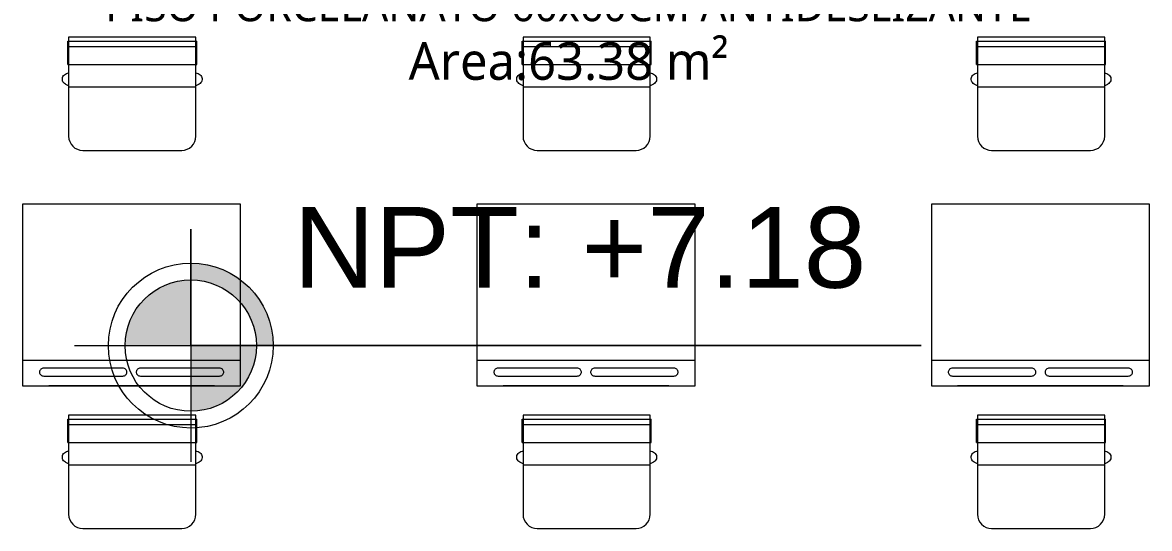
# Model space of a CAD drawing. Header units: millimetres. Extents: x 1 to 121, y 0 to 90.
# Drawn here: x 99.174 to 102.274, y 49.85 to 51.241 of the extents above; entities that cross this region are included whole.
import ezdxf

# ---------------------------------------------------------------- set-up
doc = ezdxf.new("R2010")
doc.units = ezdxf.units.MM
for name, color, linetype, lineweight in [('Equipamiento SR', 23, 'Continuous', 0), ('GRAFO01', 7, 'Continuous', 0), ('letras sr', 7, 'Continuous', 5), ('TEXTO 100', 7, 'Continuous', 20)]:
    doc.layers.add(name, color=color, linetype=linetype, lineweight=lineweight)
doc.layers.add('Mobiliario', color=7, linetype='Continuous', lineweight=0, true_color=0x7f7f7f)
doc.styles.add('JOS', font='arial.ttf', dxfattribs={"height": 1})
doc.styles.add('Santa Rosa 1 50', font='trebuc.ttf')

# ---------------------------------------------------------------- blocks, each defined once
blk = doc.blocks.new('A$C3A47622C')
at = {"layer": 'Mobiliario', "linetype": 'Continuous'}
for p, q in [((0.0987, 0.37), (0.0997, 0.3732)), ((0.0997, 0.3732), (0.1012, 0.3762)), ((0.1012, 0.3762), (0.1031, 0.3788)), ((0.1031, 0.3788), (0.1053, 0.381)), ((0.1053, 0.381), (0.1079, 0.3828)), ((0.1079, 0.3828), (0.1107, 0.384)), ((0.1107, 0.384), (0.1136, 0.3846)), ((0.1136, 0.3846), (0.1165, 0.3846)), ((0.1165, 0.3846), (0.1194, 0.384)), ((0.1194, 0.384), (0.1222, 0.3828)), ((0.1222, 0.3828), (0.1248, 0.381)), ((0.1248, 0.381), (0.127, 0.3788)), ((0.127, 0.3788), (0.1289, 0.3762)), ((0.1289, 0.3762), (0.1297, 0.3747)), ((0.1297, 0.3747), (0.1333, 0.3673)), ((0.0251, 0.3696), (0.0111, 0.3696)), ((0.0111, 0.015), (0.0111, 0.3696)), ((0.0752, 0.3696), (0.0251, 0.3696)), ((0.0251, 0.015), (0.0251, 0.3696)), ((0.0752, 0.015), (0.0752, 0.3696)), ((0.0983, 0.3673), (0.0987, 0.37)), ((0.0752, 0.015), (0.0108, 0.015)), ((0.0987, 0.0146), (0.0983, 0.0173)), ((0.0997, 0.0113), (0.0987, 0.0146)), ((0.1012, 0.0084), (0.0997, 0.0113)), ((0.1031, 0.0057), (0.1012, 0.0084)), ((0.1053, 0.0035), (0.1031, 0.0057)), ((0.1079, 0.0018), (0.1053, 0.0035)), ((0.1107, 0.0006), (0.1079, 0.0018)), ((0.1136, 0), (0.1107, 0.0006)), ((0.1165, 0), (0.1136, 0)), ((0.1194, 0.0006), (0.1165, 0)), ((0.1222, 0.0018), (0.1194, 0.0006)), ((0.1248, 0.0035), (0.1222, 0.0018)), ((0.127, 0.0057), (0.1248, 0.0035)), ((0.1289, 0.0084), (0.127, 0.0057)), ((0.1297, 0.0099), (0.1289, 0.0084)), ((0.1333, 0.0173), (0.1297, 0.0099))]:
    blk.add_line(p, q, dxfattribs=at)
at = {"layer": 'Mobiliario'}
blk.add_line((0.1361, 0.0173), (0.1361, 0.3673), dxfattribs=at)
at = {"layer": 'Mobiliario', "linetype": 'Continuous'}
blk.add_lwpolyline([(0, 0.0173), (0.2722, 0.0173, 0.414214), (0.3111, 0.0562), (0.3111, 0.3284, 0.414214), (0.2722, 0.3673), (0, 0.3673), (0, 0.0173)], format="xyb", dxfattribs=at)

msp = doc.modelspace()

# ---------------------------------------------------------------- hatches: boundary and pattern name
at = {"layer": 'TEXTO 100', "ltscale": 1.3}
h = msp.add_hatch(color=256, dxfattribs=at)
edge = h.paths.add_edge_path()
edge.add_line((99.8175, 50.3523), (99.6369, 50.3523))
edge.add_line((99.6369, 50.3523), (99.6369, 50.1716))
edge.add_arc((99.6369, 50.3523), 0.1806, 270, 360)
edge = h.paths.add_edge_path()
edge.add_arc((99.6369, 50.3523), 0.1806, 90, 180)
edge.add_line((99.4562, 50.3523), (99.6369, 50.3523))
edge.add_line((99.6369, 50.3523), (99.6369, 50.5329))
edge = h.paths.add_edge_path()
edge.add_line((99.6369, 50.579), (99.6369, 50.5329))
edge.add_arc((99.6369, 50.3523), 0.1806, 0, 90, ccw=False)
edge.add_line((99.8175, 50.3523), (99.8636, 50.3523))
edge.add_arc((99.6369, 50.3523), 0.2267, 0, 90)

# ---------------------------------------------------------------- linework, layer by layer
at = {"layer": 'Equipamiento SR', "linetype": 'Continuous'}
for p, q in [((99.1741, 50.7416), (99.1741, 50.2416)), ((99.7741, 50.7416), (99.1741, 50.7416)), ((99.7741, 50.2416), (99.7741, 50.7416)), ((100.4241, 50.7416), (100.4241, 50.2416)), ((101.0241, 50.7416), (100.4241, 50.7416)), ((101.0241, 50.2416), (101.0241, 50.7416)), ((101.6741, 50.7416), (101.6741, 50.2416)), ((102.2741, 50.7416), (101.6741, 50.7416)), ((102.2741, 50.2416), (102.2741, 50.7416)), ((99.1741, 50.3121), (99.7741, 50.3121)), ((99.2212, 50.2824), (99.2208, 50.2805)), ((99.2219, 50.2842), (99.2212, 50.2824)), ((99.2231, 50.2858), (99.2219, 50.2842)), ((99.2245, 50.2873), (99.2231, 50.2858)), ((99.2262, 50.2885), (99.2245, 50.2873)), ((99.2281, 50.2894), (99.2262, 50.2885)), ((99.2302, 50.2901), (99.2281, 50.2894)), ((99.2324, 50.2904), (99.2302, 50.2901)), ((99.2335, 50.2904), (99.2324, 50.2904)), ((99.4488, 50.2904), (99.2335, 50.2904)), ((99.4499, 50.2904), (99.4488, 50.2904)), ((99.4521, 50.2901), (99.4499, 50.2904)), ((99.4542, 50.2894), (99.4521, 50.2901)), ((99.4561, 50.2885), (99.4542, 50.2894)), ((99.4578, 50.2873), (99.4561, 50.2885)), ((99.4592, 50.2858), (99.4578, 50.2873)), ((99.4603, 50.2842), (99.4592, 50.2858)), ((99.4611, 50.2824), (99.4603, 50.2842)), ((99.4614, 50.2805), (99.4611, 50.2824)), ((99.4872, 50.2824), (99.4868, 50.2805)), ((99.4879, 50.2842), (99.4872, 50.2824)), ((99.489, 50.2858), (99.4879, 50.2842)), ((99.4905, 50.2873), (99.489, 50.2858)), ((99.4922, 50.2885), (99.4905, 50.2873)), ((99.4941, 50.2894), (99.4922, 50.2885)), ((99.4962, 50.2901), (99.4941, 50.2894)), ((99.4983, 50.2904), (99.4962, 50.2901)), ((99.4994, 50.2904), (99.4983, 50.2904)), ((99.7148, 50.2904), (99.4994, 50.2904)), ((99.7159, 50.2904), (99.7148, 50.2904)), ((99.7181, 50.2901), (99.7159, 50.2904)), ((99.7201, 50.2894), (99.7181, 50.2901)), ((99.7221, 50.2885), (99.7201, 50.2894)), ((99.7238, 50.2873), (99.7221, 50.2885)), ((99.7252, 50.2858), (99.7238, 50.2873)), ((99.7263, 50.2842), (99.7252, 50.2858)), ((99.727, 50.2824), (99.7263, 50.2842)), ((99.7274, 50.2805), (99.727, 50.2824)), ((99.7591, 50.3121), (99.7591, 50.3117)), ((100.4241, 50.3121), (101.0241, 50.3121)), ((100.4712, 50.2824), (100.4708, 50.2805)), ((100.4719, 50.2842), (100.4712, 50.2824)), ((100.4731, 50.2858), (100.4719, 50.2842)), ((100.4745, 50.2873), (100.4731, 50.2858)), ((100.4762, 50.2885), (100.4745, 50.2873)), ((100.4781, 50.2894), (100.4762, 50.2885)), ((100.4802, 50.2901), (100.4781, 50.2894)), ((100.4824, 50.2904), (100.4802, 50.2901)), ((100.4835, 50.2904), (100.4824, 50.2904)), ((100.6988, 50.2904), (100.4835, 50.2904)), ((100.6999, 50.2904), (100.6988, 50.2904)), ((100.7021, 50.2901), (100.6999, 50.2904)), ((100.7042, 50.2894), (100.7021, 50.2901)), ((100.7061, 50.2885), (100.7042, 50.2894)), ((100.7078, 50.2873), (100.7061, 50.2885)), ((100.7092, 50.2858), (100.7078, 50.2873)), ((100.7103, 50.2842), (100.7092, 50.2858)), ((100.7111, 50.2824), (100.7103, 50.2842)), ((100.7114, 50.2805), (100.7111, 50.2824)), ((100.7372, 50.2824), (100.7368, 50.2805)), ((100.7379, 50.2842), (100.7372, 50.2824)), ((100.739, 50.2858), (100.7379, 50.2842)), ((100.7405, 50.2873), (100.739, 50.2858)), ((100.7422, 50.2885), (100.7405, 50.2873)), ((100.7441, 50.2894), (100.7422, 50.2885)), ((100.7462, 50.2901), (100.7441, 50.2894)), ((100.7483, 50.2904), (100.7462, 50.2901)), ((100.7494, 50.2904), (100.7483, 50.2904)), ((100.9648, 50.2904), (100.7494, 50.2904)), ((100.9659, 50.2904), (100.9648, 50.2904)), ((100.9681, 50.2901), (100.9659, 50.2904)), ((100.9701, 50.2894), (100.9681, 50.2901)), ((100.9721, 50.2885), (100.9701, 50.2894)), ((100.9738, 50.2873), (100.9721, 50.2885)), ((100.9752, 50.2858), (100.9738, 50.2873)), ((100.9763, 50.2842), (100.9752, 50.2858)), ((100.977, 50.2824), (100.9763, 50.2842)), ((100.9774, 50.2805), (100.977, 50.2824)), ((101.0091, 50.3121), (101.0091, 50.3117)), ((101.6741, 50.3121), (102.2741, 50.3121)), ((101.7212, 50.2824), (101.7208, 50.2805)), ((101.7219, 50.2842), (101.7212, 50.2824)), ((101.7231, 50.2858), (101.7219, 50.2842)), ((101.7245, 50.2873), (101.7231, 50.2858)), ((101.7262, 50.2885), (101.7245, 50.2873)), ((101.7281, 50.2894), (101.7262, 50.2885)), ((101.7302, 50.2901), (101.7281, 50.2894)), ((101.7324, 50.2904), (101.7302, 50.2901)), ((101.7335, 50.2904), (101.7324, 50.2904)), ((101.9488, 50.2904), (101.7335, 50.2904)), ((101.9499, 50.2904), (101.9488, 50.2904)), ((101.9521, 50.2901), (101.9499, 50.2904)), ((101.9542, 50.2894), (101.9521, 50.2901)), ((101.9561, 50.2885), (101.9542, 50.2894)), ((101.9578, 50.2873), (101.9561, 50.2885)), ((101.9592, 50.2858), (101.9578, 50.2873)), ((101.9603, 50.2842), (101.9592, 50.2858)), ((101.9611, 50.2824), (101.9603, 50.2842)), ((101.9614, 50.2805), (101.9611, 50.2824)), ((101.9872, 50.2824), (101.9868, 50.2805)), ((101.9879, 50.2842), (101.9872, 50.2824)), ((101.989, 50.2858), (101.9879, 50.2842)), ((101.9905, 50.2873), (101.989, 50.2858)), ((101.9922, 50.2885), (101.9905, 50.2873)), ((101.9941, 50.2894), (101.9922, 50.2885)), ((101.9962, 50.2901), (101.9941, 50.2894)), ((101.9983, 50.2904), (101.9962, 50.2901)), ((101.9994, 50.2904), (101.9983, 50.2904)), ((102.2148, 50.2904), (101.9994, 50.2904)), ((102.2159, 50.2904), (102.2148, 50.2904)), ((102.2181, 50.2901), (102.2159, 50.2904)), ((102.2201, 50.2894), (102.2181, 50.2901)), ((102.2221, 50.2885), (102.2201, 50.2894)), ((102.2238, 50.2873), (102.2221, 50.2885)), ((102.2252, 50.2858), (102.2238, 50.2873)), ((102.2263, 50.2842), (102.2252, 50.2858)), ((102.227, 50.2824), (102.2263, 50.2842)), ((102.2274, 50.2805), (102.227, 50.2824)), ((102.2591, 50.3121), (102.2591, 50.3117)), ((99.2208, 50.2805), (99.2208, 50.2786)), ((99.2208, 50.2786), (99.2212, 50.2767)), ((99.2212, 50.2767), (99.2219, 50.275)), ((99.2219, 50.275), (99.2231, 50.2733)), ((99.2231, 50.2733), (99.2245, 50.2719)), ((99.2245, 50.2719), (99.2262, 50.2706)), ((99.2262, 50.2706), (99.2281, 50.2697)), ((99.2281, 50.2697), (99.2302, 50.269)), ((99.2302, 50.269), (99.2324, 50.2687)), ((99.2324, 50.2687), (99.2335, 50.2687)), ((99.2335, 50.2687), (99.4488, 50.2687)), ((99.4488, 50.2687), (99.4499, 50.2687)), ((99.4499, 50.2687), (99.4521, 50.269)), ((99.4521, 50.269), (99.4542, 50.2697)), ((99.4542, 50.2697), (99.4561, 50.2706)), ((99.4561, 50.2706), (99.4578, 50.2719)), ((99.4578, 50.2719), (99.4592, 50.2733)), ((99.4592, 50.2733), (99.4603, 50.275)), ((99.4603, 50.275), (99.4611, 50.2767)), ((99.4611, 50.2767), (99.4614, 50.2786)), ((99.4614, 50.2786), (99.4614, 50.2805)), ((99.4868, 50.2805), (99.4868, 50.2786)), ((99.4868, 50.2786), (99.4872, 50.2767)), ((99.4872, 50.2767), (99.4879, 50.275)), ((99.4879, 50.275), (99.489, 50.2733)), ((99.489, 50.2733), (99.4905, 50.2719)), ((99.4905, 50.2719), (99.4922, 50.2706)), ((99.4922, 50.2706), (99.4941, 50.2697)), ((99.4941, 50.2697), (99.4962, 50.269)), ((99.4962, 50.269), (99.4983, 50.2687)), ((99.4983, 50.2687), (99.4994, 50.2687)), ((99.4994, 50.2687), (99.7148, 50.2687)), ((99.7148, 50.2687), (99.7159, 50.2687)), ((99.7159, 50.2687), (99.7181, 50.269)), ((99.7181, 50.269), (99.7201, 50.2697)), ((99.7201, 50.2697), (99.7221, 50.2706)), ((99.7221, 50.2706), (99.7238, 50.2719)), ((99.7238, 50.2719), (99.7252, 50.2733)), ((99.7252, 50.2733), (99.7263, 50.275)), ((99.7263, 50.275), (99.727, 50.2767)), ((99.727, 50.2767), (99.7274, 50.2786)), ((99.7274, 50.2786), (99.7274, 50.2805)), ((100.4708, 50.2805), (100.4708, 50.2786)), ((100.4708, 50.2786), (100.4712, 50.2767)), ((100.4712, 50.2767), (100.4719, 50.275)), ((100.4719, 50.275), (100.4731, 50.2733)), ((100.4731, 50.2733), (100.4745, 50.2719)), ((100.4745, 50.2719), (100.4762, 50.2706)), ((100.4762, 50.2706), (100.4781, 50.2697)), ((100.4781, 50.2697), (100.4802, 50.269)), ((100.4802, 50.269), (100.4824, 50.2687)), ((100.4824, 50.2687), (100.4835, 50.2687)), ((100.4835, 50.2687), (100.6988, 50.2687)), ((100.6988, 50.2687), (100.6999, 50.2687)), ((100.6999, 50.2687), (100.7021, 50.269)), ((100.7021, 50.269), (100.7042, 50.2697)), ((100.7042, 50.2697), (100.7061, 50.2706)), ((100.7061, 50.2706), (100.7078, 50.2719)), ((100.7078, 50.2719), (100.7092, 50.2733)), ((100.7092, 50.2733), (100.7103, 50.275)), ((100.7103, 50.275), (100.7111, 50.2767)), ((100.7111, 50.2767), (100.7114, 50.2786)), ((100.7114, 50.2786), (100.7114, 50.2805)), ((100.7368, 50.2805), (100.7368, 50.2786)), ((100.7368, 50.2786), (100.7372, 50.2767)), ((100.7372, 50.2767), (100.7379, 50.275)), ((100.7379, 50.275), (100.739, 50.2733)), ((100.739, 50.2733), (100.7405, 50.2719)), ((100.7405, 50.2719), (100.7422, 50.2706)), ((100.7422, 50.2706), (100.7441, 50.2697)), ((100.7441, 50.2697), (100.7462, 50.269)), ((100.7462, 50.269), (100.7483, 50.2687)), ((100.7483, 50.2687), (100.7494, 50.2687)), ((100.7494, 50.2687), (100.9648, 50.2687)), ((100.9648, 50.2687), (100.9659, 50.2687)), ((100.9659, 50.2687), (100.9681, 50.269)), ((100.9681, 50.269), (100.9701, 50.2697)), ((100.9701, 50.2697), (100.9721, 50.2706)), ((100.9721, 50.2706), (100.9738, 50.2719)), ((100.9738, 50.2719), (100.9752, 50.2733)), ((100.9752, 50.2733), (100.9763, 50.275)), ((100.9763, 50.275), (100.977, 50.2767)), ((100.977, 50.2767), (100.9774, 50.2786)), ((100.9774, 50.2786), (100.9774, 50.2805)), ((101.7208, 50.2805), (101.7208, 50.2786)), ((101.7208, 50.2786), (101.7212, 50.2767)), ((101.7212, 50.2767), (101.7219, 50.275)), ((101.7219, 50.275), (101.7231, 50.2733)), ((101.7231, 50.2733), (101.7245, 50.2719)), ((101.7245, 50.2719), (101.7262, 50.2706)), ((101.7262, 50.2706), (101.7281, 50.2697)), ((101.7281, 50.2697), (101.7302, 50.269)), ((101.7302, 50.269), (101.7324, 50.2687)), ((101.7324, 50.2687), (101.7335, 50.2687)), ((101.7335, 50.2687), (101.9488, 50.2687)), ((101.9488, 50.2687), (101.9499, 50.2687)), ((101.9499, 50.2687), (101.9521, 50.269)), ((101.9521, 50.269), (101.9542, 50.2697)), ((101.9542, 50.2697), (101.9561, 50.2706)), ((101.9561, 50.2706), (101.9578, 50.2719)), ((101.9578, 50.2719), (101.9592, 50.2733)), ((101.9592, 50.2733), (101.9603, 50.275)), ((101.9603, 50.275), (101.9611, 50.2767)), ((101.9611, 50.2767), (101.9614, 50.2786)), ((101.9614, 50.2786), (101.9614, 50.2805)), ((101.9868, 50.2805), (101.9868, 50.2786)), ((101.9868, 50.2786), (101.9872, 50.2767)), ((101.9872, 50.2767), (101.9879, 50.275)), ((101.9879, 50.275), (101.989, 50.2733)), ((101.989, 50.2733), (101.9905, 50.2719)), ((101.9905, 50.2719), (101.9922, 50.2706)), ((101.9922, 50.2706), (101.9941, 50.2697)), ((101.9941, 50.2697), (101.9962, 50.269)), ((101.9962, 50.269), (101.9983, 50.2687)), ((101.9983, 50.2687), (101.9994, 50.2687)), ((101.9994, 50.2687), (102.2148, 50.2687)), ((102.2148, 50.2687), (102.2159, 50.2687)), ((102.2159, 50.2687), (102.2181, 50.269)), ((102.2181, 50.269), (102.2201, 50.2697)), ((102.2201, 50.2697), (102.2221, 50.2706)), ((102.2221, 50.2706), (102.2238, 50.2719)), ((102.2238, 50.2719), (102.2252, 50.2733)), ((102.2252, 50.2733), (102.2263, 50.275)), ((102.2263, 50.275), (102.227, 50.2767)), ((102.227, 50.2767), (102.2274, 50.2786)), ((102.2274, 50.2786), (102.2274, 50.2805)), ((99.1741, 50.2416), (99.7741, 50.2416)), ((99.7021, 50.2416), (99.2461, 50.2416)), ((100.4241, 50.2416), (101.0241, 50.2416)), ((100.9521, 50.2416), (100.4961, 50.2416)), ((101.6741, 50.2416), (102.2741, 50.2416)), ((102.2021, 50.2416), (101.7461, 50.2416))]:
    msp.add_line(p, q, dxfattribs=at)
at = {"layer": 'Mobiliario', "linetype": 'Continuous', "lineweight": 0}
for p, q in [((99.1741, 50.7416), (99.1741, 50.2416)), ((99.7741, 50.7416), (99.1741, 50.7416)), ((99.7741, 50.2416), (99.7741, 50.7416)), ((100.4241, 50.7416), (100.4241, 50.2416)), ((101.0241, 50.7416), (100.4241, 50.7416)), ((101.0241, 50.2416), (101.0241, 50.7416)), ((101.6741, 50.7416), (101.6741, 50.2416)), ((102.2741, 50.7416), (101.6741, 50.7416)), ((102.2741, 50.2416), (102.2741, 50.7416)), ((99.1741, 50.3121), (99.7741, 50.3121)), ((99.2212, 50.2824), (99.2208, 50.2805)), ((99.2219, 50.2842), (99.2212, 50.2824)), ((99.2231, 50.2858), (99.2219, 50.2842)), ((99.2245, 50.2873), (99.2231, 50.2858)), ((99.2262, 50.2885), (99.2245, 50.2873)), ((99.2281, 50.2894), (99.2262, 50.2885)), ((99.2302, 50.2901), (99.2281, 50.2894)), ((99.2324, 50.2904), (99.2302, 50.2901)), ((99.2335, 50.2904), (99.2324, 50.2904)), ((99.4488, 50.2904), (99.2335, 50.2904)), ((99.4499, 50.2904), (99.4488, 50.2904)), ((99.4521, 50.2901), (99.4499, 50.2904)), ((99.4542, 50.2894), (99.4521, 50.2901)), ((99.4561, 50.2885), (99.4542, 50.2894)), ((99.4578, 50.2873), (99.4561, 50.2885)), ((99.4592, 50.2858), (99.4578, 50.2873)), ((99.4603, 50.2842), (99.4592, 50.2858)), ((99.4611, 50.2824), (99.4603, 50.2842)), ((99.4614, 50.2805), (99.4611, 50.2824)), ((99.4872, 50.2824), (99.4868, 50.2805)), ((99.4879, 50.2842), (99.4872, 50.2824)), ((99.489, 50.2858), (99.4879, 50.2842)), ((99.4905, 50.2873), (99.489, 50.2858)), ((99.4922, 50.2885), (99.4905, 50.2873)), ((99.4941, 50.2894), (99.4922, 50.2885)), ((99.4962, 50.2901), (99.4941, 50.2894)), ((99.4983, 50.2904), (99.4962, 50.2901)), ((99.4994, 50.2904), (99.4983, 50.2904)), ((99.7148, 50.2904), (99.4994, 50.2904)), ((99.7159, 50.2904), (99.7148, 50.2904)), ((99.7181, 50.2901), (99.7159, 50.2904)), ((99.7201, 50.2894), (99.7181, 50.2901)), ((99.7221, 50.2885), (99.7201, 50.2894)), ((99.7238, 50.2873), (99.7221, 50.2885)), ((99.7252, 50.2858), (99.7238, 50.2873)), ((99.7263, 50.2842), (99.7252, 50.2858)), ((99.727, 50.2824), (99.7263, 50.2842)), ((99.7274, 50.2805), (99.727, 50.2824)), ((99.7591, 50.3121), (99.7591, 50.3117)), ((100.4241, 50.3121), (101.0241, 50.3121)), ((100.4712, 50.2824), (100.4708, 50.2805)), ((100.4719, 50.2842), (100.4712, 50.2824)), ((100.4731, 50.2858), (100.4719, 50.2842)), ((100.4745, 50.2873), (100.4731, 50.2858)), ((100.4762, 50.2885), (100.4745, 50.2873)), ((100.4781, 50.2894), (100.4762, 50.2885)), ((100.4802, 50.2901), (100.4781, 50.2894)), ((100.4824, 50.2904), (100.4802, 50.2901)), ((100.4835, 50.2904), (100.4824, 50.2904)), ((100.6988, 50.2904), (100.4835, 50.2904)), ((100.6999, 50.2904), (100.6988, 50.2904)), ((100.7021, 50.2901), (100.6999, 50.2904)), ((100.7042, 50.2894), (100.7021, 50.2901)), ((100.7061, 50.2885), (100.7042, 50.2894)), ((100.7078, 50.2873), (100.7061, 50.2885)), ((100.7092, 50.2858), (100.7078, 50.2873)), ((100.7103, 50.2842), (100.7092, 50.2858)), ((100.7111, 50.2824), (100.7103, 50.2842)), ((100.7114, 50.2805), (100.7111, 50.2824)), ((100.7372, 50.2824), (100.7368, 50.2805)), ((100.7379, 50.2842), (100.7372, 50.2824)), ((100.739, 50.2858), (100.7379, 50.2842)), ((100.7405, 50.2873), (100.739, 50.2858)), ((100.7422, 50.2885), (100.7405, 50.2873)), ((100.7441, 50.2894), (100.7422, 50.2885)), ((100.7462, 50.2901), (100.7441, 50.2894)), ((100.7483, 50.2904), (100.7462, 50.2901)), ((100.7494, 50.2904), (100.7483, 50.2904)), ((100.9648, 50.2904), (100.7494, 50.2904)), ((100.9659, 50.2904), (100.9648, 50.2904)), ((100.9681, 50.2901), (100.9659, 50.2904)), ((100.9701, 50.2894), (100.9681, 50.2901)), ((100.9721, 50.2885), (100.9701, 50.2894)), ((100.9738, 50.2873), (100.9721, 50.2885)), ((100.9752, 50.2858), (100.9738, 50.2873)), ((100.9763, 50.2842), (100.9752, 50.2858)), ((100.977, 50.2824), (100.9763, 50.2842)), ((100.9774, 50.2805), (100.977, 50.2824)), ((101.0091, 50.3121), (101.0091, 50.3117)), ((101.6741, 50.3121), (102.2741, 50.3121)), ((101.7212, 50.2824), (101.7208, 50.2805)), ((101.7219, 50.2842), (101.7212, 50.2824)), ((101.7231, 50.2858), (101.7219, 50.2842)), ((101.7245, 50.2873), (101.7231, 50.2858)), ((101.7262, 50.2885), (101.7245, 50.2873)), ((101.7281, 50.2894), (101.7262, 50.2885)), ((101.7302, 50.2901), (101.7281, 50.2894)), ((101.7324, 50.2904), (101.7302, 50.2901)), ((101.7335, 50.2904), (101.7324, 50.2904)), ((101.9488, 50.2904), (101.7335, 50.2904)), ((101.9499, 50.2904), (101.9488, 50.2904)), ((101.9521, 50.2901), (101.9499, 50.2904)), ((101.9542, 50.2894), (101.9521, 50.2901)), ((101.9561, 50.2885), (101.9542, 50.2894)), ((101.9578, 50.2873), (101.9561, 50.2885)), ((101.9592, 50.2858), (101.9578, 50.2873)), ((101.9603, 50.2842), (101.9592, 50.2858)), ((101.9611, 50.2824), (101.9603, 50.2842)), ((101.9614, 50.2805), (101.9611, 50.2824)), ((101.9872, 50.2824), (101.9868, 50.2805)), ((101.9879, 50.2842), (101.9872, 50.2824)), ((101.989, 50.2858), (101.9879, 50.2842)), ((101.9905, 50.2873), (101.989, 50.2858)), ((101.9922, 50.2885), (101.9905, 50.2873)), ((101.9941, 50.2894), (101.9922, 50.2885)), ((101.9962, 50.2901), (101.9941, 50.2894)), ((101.9983, 50.2904), (101.9962, 50.2901)), ((101.9994, 50.2904), (101.9983, 50.2904)), ((102.2148, 50.2904), (101.9994, 50.2904)), ((102.2159, 50.2904), (102.2148, 50.2904)), ((102.2181, 50.2901), (102.2159, 50.2904)), ((102.2201, 50.2894), (102.2181, 50.2901)), ((102.2221, 50.2885), (102.2201, 50.2894)), ((102.2238, 50.2873), (102.2221, 50.2885)), ((102.2252, 50.2858), (102.2238, 50.2873)), ((102.2263, 50.2842), (102.2252, 50.2858)), ((102.227, 50.2824), (102.2263, 50.2842)), ((102.2274, 50.2805), (102.227, 50.2824)), ((102.2591, 50.3121), (102.2591, 50.3117)), ((99.2208, 50.2805), (99.2208, 50.2786)), ((99.2208, 50.2786), (99.2212, 50.2767)), ((99.2212, 50.2767), (99.2219, 50.275)), ((99.2219, 50.275), (99.2231, 50.2733)), ((99.2231, 50.2733), (99.2245, 50.2719)), ((99.2245, 50.2719), (99.2262, 50.2706)), ((99.2262, 50.2706), (99.2281, 50.2697)), ((99.2281, 50.2697), (99.2302, 50.269)), ((99.2302, 50.269), (99.2324, 50.2687)), ((99.2324, 50.2687), (99.2335, 50.2687)), ((99.2335, 50.2687), (99.4488, 50.2687)), ((99.4488, 50.2687), (99.4499, 50.2687)), ((99.4499, 50.2687), (99.4521, 50.269)), ((99.4521, 50.269), (99.4542, 50.2697)), ((99.4542, 50.2697), (99.4561, 50.2706)), ((99.4561, 50.2706), (99.4578, 50.2719)), ((99.4578, 50.2719), (99.4592, 50.2733)), ((99.4592, 50.2733), (99.4603, 50.275)), ((99.4603, 50.275), (99.4611, 50.2767)), ((99.4611, 50.2767), (99.4614, 50.2786)), ((99.4614, 50.2786), (99.4614, 50.2805)), ((99.4868, 50.2805), (99.4868, 50.2786)), ((99.4868, 50.2786), (99.4872, 50.2767)), ((99.4872, 50.2767), (99.4879, 50.275)), ((99.4879, 50.275), (99.489, 50.2733)), ((99.489, 50.2733), (99.4905, 50.2719)), ((99.4905, 50.2719), (99.4922, 50.2706)), ((99.4922, 50.2706), (99.4941, 50.2697)), ((99.4941, 50.2697), (99.4962, 50.269)), ((99.4962, 50.269), (99.4983, 50.2687)), ((99.4983, 50.2687), (99.4994, 50.2687)), ((99.4994, 50.2687), (99.7148, 50.2687)), ((99.7148, 50.2687), (99.7159, 50.2687)), ((99.7159, 50.2687), (99.7181, 50.269)), ((99.7181, 50.269), (99.7201, 50.2697)), ((99.7201, 50.2697), (99.7221, 50.2706)), ((99.7221, 50.2706), (99.7238, 50.2719)), ((99.7238, 50.2719), (99.7252, 50.2733)), ((99.7252, 50.2733), (99.7263, 50.275)), ((99.7263, 50.275), (99.727, 50.2767)), ((99.727, 50.2767), (99.7274, 50.2786)), ((99.7274, 50.2786), (99.7274, 50.2805)), ((100.4708, 50.2805), (100.4708, 50.2786)), ((100.4708, 50.2786), (100.4712, 50.2767)), ((100.4712, 50.2767), (100.4719, 50.275)), ((100.4719, 50.275), (100.4731, 50.2733)), ((100.4731, 50.2733), (100.4745, 50.2719)), ((100.4745, 50.2719), (100.4762, 50.2706)), ((100.4762, 50.2706), (100.4781, 50.2697)), ((100.4781, 50.2697), (100.4802, 50.269)), ((100.4802, 50.269), (100.4824, 50.2687)), ((100.4824, 50.2687), (100.4835, 50.2687)), ((100.4835, 50.2687), (100.6988, 50.2687)), ((100.6988, 50.2687), (100.6999, 50.2687)), ((100.6999, 50.2687), (100.7021, 50.269)), ((100.7021, 50.269), (100.7042, 50.2697)), ((100.7042, 50.2697), (100.7061, 50.2706)), ((100.7061, 50.2706), (100.7078, 50.2719)), ((100.7078, 50.2719), (100.7092, 50.2733)), ((100.7092, 50.2733), (100.7103, 50.275)), ((100.7103, 50.275), (100.7111, 50.2767)), ((100.7111, 50.2767), (100.7114, 50.2786)), ((100.7114, 50.2786), (100.7114, 50.2805)), ((100.7368, 50.2805), (100.7368, 50.2786)), ((100.7368, 50.2786), (100.7372, 50.2767)), ((100.7372, 50.2767), (100.7379, 50.275)), ((100.7379, 50.275), (100.739, 50.2733)), ((100.739, 50.2733), (100.7405, 50.2719)), ((100.7405, 50.2719), (100.7422, 50.2706)), ((100.7422, 50.2706), (100.7441, 50.2697)), ((100.7441, 50.2697), (100.7462, 50.269)), ((100.7462, 50.269), (100.7483, 50.2687)), ((100.7483, 50.2687), (100.7494, 50.2687)), ((100.7494, 50.2687), (100.9648, 50.2687)), ((100.9648, 50.2687), (100.9659, 50.2687)), ((100.9659, 50.2687), (100.9681, 50.269)), ((100.9681, 50.269), (100.9701, 50.2697)), ((100.9701, 50.2697), (100.9721, 50.2706)), ((100.9721, 50.2706), (100.9738, 50.2719)), ((100.9738, 50.2719), (100.9752, 50.2733)), ((100.9752, 50.2733), (100.9763, 50.275)), ((100.9763, 50.275), (100.977, 50.2767)), ((100.977, 50.2767), (100.9774, 50.2786)), ((100.9774, 50.2786), (100.9774, 50.2805)), ((101.7208, 50.2805), (101.7208, 50.2786)), ((101.7208, 50.2786), (101.7212, 50.2767)), ((101.7212, 50.2767), (101.7219, 50.275)), ((101.7219, 50.275), (101.7231, 50.2733)), ((101.7231, 50.2733), (101.7245, 50.2719)), ((101.7245, 50.2719), (101.7262, 50.2706)), ((101.7262, 50.2706), (101.7281, 50.2697)), ((101.7281, 50.2697), (101.7302, 50.269)), ((101.7302, 50.269), (101.7324, 50.2687)), ((101.7324, 50.2687), (101.7335, 50.2687)), ((101.7335, 50.2687), (101.9488, 50.2687)), ((101.9488, 50.2687), (101.9499, 50.2687)), ((101.9499, 50.2687), (101.9521, 50.269)), ((101.9521, 50.269), (101.9542, 50.2697)), ((101.9542, 50.2697), (101.9561, 50.2706)), ((101.9561, 50.2706), (101.9578, 50.2719)), ((101.9578, 50.2719), (101.9592, 50.2733)), ((101.9592, 50.2733), (101.9603, 50.275)), ((101.9603, 50.275), (101.9611, 50.2767)), ((101.9611, 50.2767), (101.9614, 50.2786)), ((101.9614, 50.2786), (101.9614, 50.2805)), ((101.9868, 50.2805), (101.9868, 50.2786)), ((101.9868, 50.2786), (101.9872, 50.2767)), ((101.9872, 50.2767), (101.9879, 50.275)), ((101.9879, 50.275), (101.989, 50.2733)), ((101.989, 50.2733), (101.9905, 50.2719)), ((101.9905, 50.2719), (101.9922, 50.2706)), ((101.9922, 50.2706), (101.9941, 50.2697)), ((101.9941, 50.2697), (101.9962, 50.269)), ((101.9962, 50.269), (101.9983, 50.2687)), ((101.9983, 50.2687), (101.9994, 50.2687)), ((101.9994, 50.2687), (102.2148, 50.2687)), ((102.2148, 50.2687), (102.2159, 50.2687)), ((102.2159, 50.2687), (102.2181, 50.269)), ((102.2181, 50.269), (102.2201, 50.2697)), ((102.2201, 50.2697), (102.2221, 50.2706)), ((102.2221, 50.2706), (102.2238, 50.2719)), ((102.2238, 50.2719), (102.2252, 50.2733)), ((102.2252, 50.2733), (102.2263, 50.275)), ((102.2263, 50.275), (102.227, 50.2767)), ((102.227, 50.2767), (102.2274, 50.2786)), ((102.2274, 50.2786), (102.2274, 50.2805)), ((99.1741, 50.2416), (99.7741, 50.2416)), ((99.7021, 50.2416), (99.2461, 50.2416)), ((100.4241, 50.2416), (101.0241, 50.2416)), ((100.9521, 50.2416), (100.4961, 50.2416)), ((101.6741, 50.2416), (102.2741, 50.2416)), ((102.2021, 50.2416), (101.7461, 50.2416))]:
    msp.add_line(p, q, dxfattribs=at)
at = {"layer": 'TEXTO 100', "ltscale": 1.3}
msp.add_lwpolyline([(99.3167, 50.3525), (101.6465, 50.3525), (99.6368, 50.3525), (99.6368, 50.6726), (99.6368, 50.0324)], dxfattribs=at)
for radius in [0.2267, 0.1806]:
    msp.add_circle((99.6369, 50.3523), radius, dxfattribs=at)

# ---------------------------------------------------------------- block references
at = {"layer": 'Equipamiento SR', "rotation": 270}
for p in [(99.2836, 51.2002), (99.2836, 51.2002), (100.5336, 51.2002), (100.5336, 51.2002), (101.7836, 51.2002), (101.7836, 51.2002), (99.2836, 50.1608), (99.2836, 50.1608), (100.5336, 50.1608), (100.5336, 50.1608), (101.7836, 50.1608), (101.7836, 50.1608)]:
    msp.add_blockref('A$C3A47622C', p, dxfattribs=at)

# ---------------------------------------------------------------- texts
at = {"layer": 'GRAFO01', "style": 'JOS'}
msp.add_text('NPT: +7.18', height=0.22181, rotation=0, dxfattribs=at).set_placement((99.9196, 50.5115))
at = {"layer": 'letras sr', "insert": (98.9543, 51.5956), "char_height": 0.15884, "attachment_point": 1, "style": 'Santa Rosa 1 50'}
msp.add_mtext_dynamic_manual_height_columns('\\pxqc;{\\fSwis721 Ex BT|b1|i0|c0|p34;\\LAULA ESTÁNDAR 5to "B"\\P\\fTrebuchet MS|b0|i0|c0|p34;\\H0.54545x;\\lPISO PORCELANATO 60x60CM ANTIDESLIZANTE\\H1.1917x;\\PArea:63.38 m²}', width=3.443884, gutter_width=1, heights=[0], dxfattribs=at)

doc.saveas('drawing.dxf')
